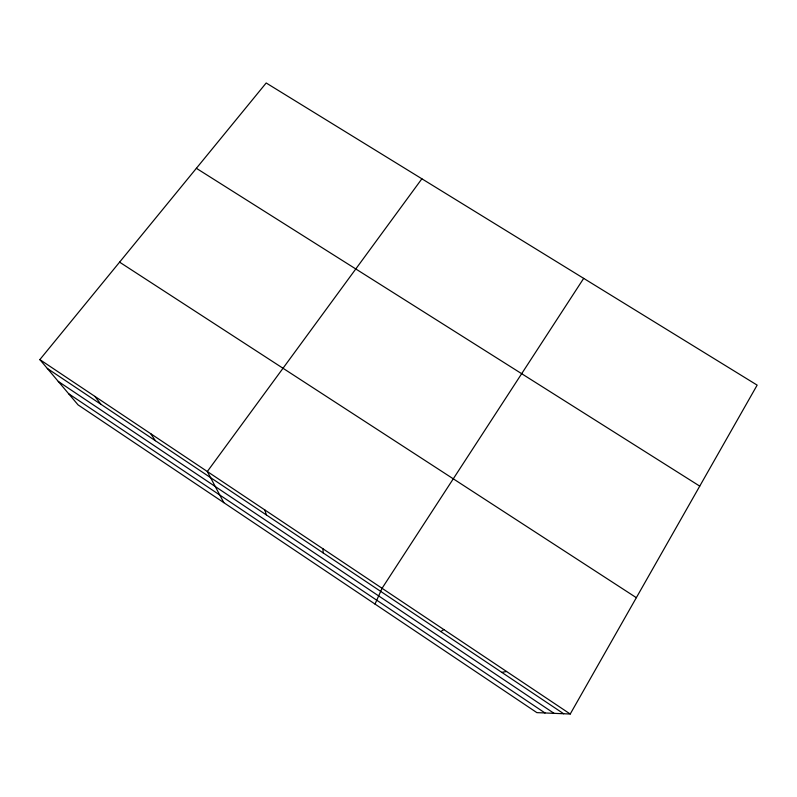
<?xml version="1.0" encoding="UTF-8"?>
<svg xmlns="http://www.w3.org/2000/svg" width="797" height="797" viewBox="0 0 797 797"><rect width="100%" height="100%" fill="white"/><g stroke="black" fill="none" stroke-linecap="round" stroke-linejoin="round"><path stroke-width="1.2" d="M375.018 604.066L382.062 588.286L583.683 278.372M570.224 714.022L757.15 385.12L266.188 82.978L39.85 359.606L78.066 404.886L536.869 712.628L570.224 714.022L39.85 359.606M421.882 178.797L207.32 471.515L223.808 502.648M440.781 631.573L443.839 629.57M501.771 672.359L506.553 671.482M196.371 168.306L699.746 486.13M119.59 262.153L636.345 597.68M47.302 368.443L563.668 713.753M58.251 381.414L554.084 713.345M68.681 393.768L545.009 712.966M94.893 396.388L100.97 404.338M150.713 433.688L155.385 440.721M264.734 509.891L266.467 515.001M322.974 548.804L323.174 552.929"/></g></svg>
